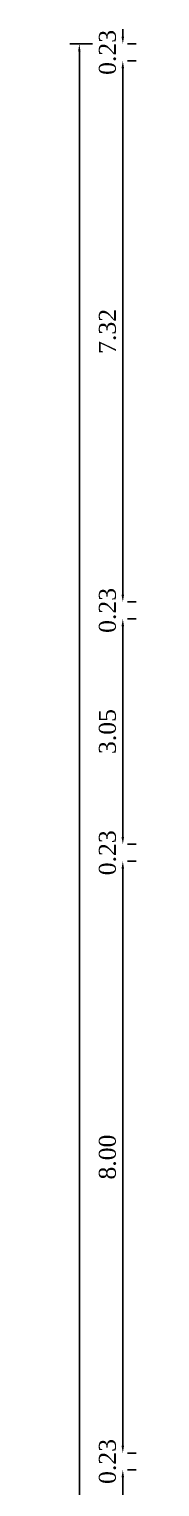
# Model space of a CAD drawing. Header units: metres. Extents: x 3616 to 3987, y 1122 to 1251.
# Drawn here: x 3782.91 to 3784.03, y 1185.67 to 1205.37 of the extents above; entities that cross this region are included whole.
import ezdxf

# ---------------------------------------------------------------- set-up
doc = ezdxf.new("R2010")
doc.units = ezdxf.units.M
doc.styles.add('ANAND', font='times.ttf')
doc.dimstyles.new('V1', dxfattribs={"dimtxt": 0.23, "dimasz": 0.1, "dimexe": 0.18, "dimexo": 0.0625, "dimgap": 0.09, "dimtad": 1, "dimzin": 0, "dimdsep": 46, "dimtxsty": 'ANAND', "dimcen": 0.09, "dimadec": 0, "dimazin": 0, "dimtfac": 1, "dimtix": 1, "dimtofl": 0, "dimtmove": 2, "dimatfit": 0, "dimfxl": 0, "dimtolj": 1, "dimtzin": 0, "dimarcsym": 0})

# ---------------------------------------------------------------- blocks, each defined once
blk = doc.blocks.new('*D61')
at = {"color": 0, "lineweight": -2}
for p, q in [((3783.853, 1177.995), (3783.853, 1185.796)), ((3783.916, 1185.896), (3784.033, 1185.896)), ((3783.936, 1177.895), (3783.673, 1177.895))]:
    blk.add_line(p, q, dxfattribs=at)
at = {"color": 0}
for points in [[(3783.836, 1185.796), (3783.87, 1185.796), (3783.853, 1185.896)], [(3783.836, 1177.995), (3783.87, 1177.995), (3783.853, 1177.895)]]:
    blk.add_solid(points, dxfattribs=at)
at = {"layer": 'Defpoints', "color": 0}
for p in [(3783.853, 1185.896), (3783.853, 1185.896), (3783.998, 1177.895)]:
    blk.add_point(p, dxfattribs=at)
at = {"color": 0, "insert": (3783.646, 1181.895), "char_height": 0.23, "attachment_point": 5, "rotation": 90, "style": 'ANAND'}
blk.add_mtext('\\A1;8.00', dxfattribs=at)
blk = doc.blocks.new('*D62')
at = {"color": 0, "lineweight": -2}
for p, q in [((3783.853, 1186.224), (3783.853, 1186.324)), ((3783.916, 1186.124), (3784.033, 1186.124)), ((3783.853, 1185.796), (3783.853, 1185.696)), ((3783.916, 1185.896), (3784.033, 1185.896))]:
    blk.add_line(p, q, dxfattribs=at)
at = {"color": 0}
for points in [[(3783.836, 1186.224), (3783.87, 1186.224), (3783.853, 1186.124)], [(3783.836, 1185.796), (3783.87, 1185.796), (3783.853, 1185.896)]]:
    blk.add_solid(points, dxfattribs=at)
at = {"layer": 'Defpoints', "color": 0}
for p in [(3783.853, 1186.124), (3783.853, 1186.124), (3783.853, 1185.896)]:
    blk.add_point(p, dxfattribs=at)
at = {"color": 0, "insert": (3783.646, 1186.01), "char_height": 0.23, "attachment_point": 5, "rotation": 90, "style": 'ANAND'}
blk.add_mtext('\\A1;0.23', dxfattribs=at)
blk = doc.blocks.new('*D63')
at = {"color": 0, "lineweight": -2}
for p, q in [((3783.916, 1194.125), (3784.033, 1194.125)), ((3783.853, 1186.224), (3783.853, 1194.025)), ((3783.916, 1186.124), (3784.033, 1186.124))]:
    blk.add_line(p, q, dxfattribs=at)
at = {"color": 0}
for points in [[(3783.836, 1194.025), (3783.87, 1194.025), (3783.853, 1194.125)], [(3783.836, 1186.224), (3783.87, 1186.224), (3783.853, 1186.124)]]:
    blk.add_solid(points, dxfattribs=at)
at = {"layer": 'Defpoints', "color": 0}
for p in [(3783.853, 1194.125), (3783.853, 1194.125), (3783.853, 1186.124)]:
    blk.add_point(p, dxfattribs=at)
at = {"color": 0, "insert": (3783.646, 1190.125), "char_height": 0.23, "attachment_point": 5, "rotation": 90, "style": 'ANAND'}
blk.add_mtext('\\A1;8.00', dxfattribs=at)
blk = doc.blocks.new('*D64')
at = {"color": 0, "lineweight": -2}
for p, q in [((3783.853, 1194.454), (3783.853, 1194.554)), ((3783.916, 1194.354), (3784.033, 1194.354)), ((3783.916, 1194.125), (3784.033, 1194.125)), ((3783.853, 1194.025), (3783.853, 1193.925))]:
    blk.add_line(p, q, dxfattribs=at)
at = {"color": 0}
for points in [[(3783.836, 1194.454), (3783.87, 1194.454), (3783.853, 1194.354)], [(3783.836, 1194.025), (3783.87, 1194.025), (3783.853, 1194.125)]]:
    blk.add_solid(points, dxfattribs=at)
at = {"layer": 'Defpoints', "color": 0}
for p in [(3783.853, 1194.354), (3783.853, 1194.354), (3783.853, 1194.125)]:
    blk.add_point(p, dxfattribs=at)
at = {"color": 0, "insert": (3783.646, 1194.239), "char_height": 0.23, "attachment_point": 5, "rotation": 90, "style": 'ANAND'}
blk.add_mtext('\\A1;0.23', dxfattribs=at)
blk = doc.blocks.new('*D65')
at = {"color": 0, "lineweight": -2}
for p, q in [((3783.853, 1194.454), (3783.853, 1197.302)), ((3783.916, 1197.402), (3784.033, 1197.402)), ((3783.916, 1194.354), (3784.033, 1194.354))]:
    blk.add_line(p, q, dxfattribs=at)
at = {"color": 0}
for points in [[(3783.836, 1197.302), (3783.87, 1197.302), (3783.853, 1197.402)], [(3783.836, 1194.454), (3783.87, 1194.454), (3783.853, 1194.354)]]:
    blk.add_solid(points, dxfattribs=at)
at = {"layer": 'Defpoints', "color": 0}
for p in [(3783.853, 1197.402), (3783.853, 1197.402), (3783.853, 1194.354)]:
    blk.add_point(p, dxfattribs=at)
at = {"color": 0, "insert": (3783.646, 1195.878), "char_height": 0.23, "attachment_point": 5, "rotation": 90, "style": 'ANAND'}
blk.add_mtext('\\A1;3.05', dxfattribs=at)
blk = doc.blocks.new('*D66')
at = {"color": 0, "lineweight": -2}
for p, q in [((3783.853, 1197.73), (3783.853, 1197.83)), ((3783.916, 1197.63), (3784.033, 1197.63)), ((3783.853, 1197.302), (3783.853, 1197.202)), ((3783.916, 1197.402), (3784.033, 1197.402))]:
    blk.add_line(p, q, dxfattribs=at)
at = {"color": 0}
for points in [[(3783.836, 1197.73), (3783.87, 1197.73), (3783.853, 1197.63)], [(3783.836, 1197.302), (3783.87, 1197.302), (3783.853, 1197.402)]]:
    blk.add_solid(points, dxfattribs=at)
at = {"layer": 'Defpoints', "color": 0}
for p in [(3783.853, 1197.63), (3783.853, 1197.63), (3783.853, 1197.402)]:
    blk.add_point(p, dxfattribs=at)
at = {"color": 0, "insert": (3783.646, 1197.516), "char_height": 0.23, "attachment_point": 5, "rotation": 90, "style": 'ANAND'}
blk.add_mtext('\\A1;0.23', dxfattribs=at)
blk = doc.blocks.new('*D67')
at = {"color": 0, "lineweight": -2}
for p, q in [((3783.916, 1204.946), (3784.033, 1204.946)), ((3783.853, 1197.73), (3783.853, 1204.846)), ((3783.916, 1197.63), (3784.033, 1197.63))]:
    blk.add_line(p, q, dxfattribs=at)
at = {"color": 0}
for points in [[(3783.836, 1204.846), (3783.87, 1204.846), (3783.853, 1204.946)], [(3783.836, 1197.73), (3783.87, 1197.73), (3783.853, 1197.63)]]:
    blk.add_solid(points, dxfattribs=at)
at = {"layer": 'Defpoints', "color": 0}
for p in [(3783.853, 1204.946), (3783.853, 1204.946), (3783.853, 1197.63)]:
    blk.add_point(p, dxfattribs=at)
at = {"color": 0, "insert": (3783.646, 1201.288), "char_height": 0.23, "attachment_point": 5, "rotation": 90, "style": 'ANAND'}
blk.add_mtext('\\A1;7.32', dxfattribs=at)
blk = doc.blocks.new('*D68')
at = {"color": 0, "lineweight": -2}
for p, q in [((3783.853, 1205.274), (3783.853, 1205.374)), ((3783.916, 1205.174), (3784.033, 1205.174)), ((3783.916, 1204.946), (3784.033, 1204.946)), ((3783.853, 1204.846), (3783.853, 1204.746))]:
    blk.add_line(p, q, dxfattribs=at)
at = {"color": 0}
for points in [[(3783.836, 1205.274), (3783.87, 1205.274), (3783.853, 1205.174)], [(3783.836, 1204.846), (3783.87, 1204.846), (3783.853, 1204.946)]]:
    blk.add_solid(points, dxfattribs=at)
at = {"layer": 'Defpoints', "color": 0}
for p in [(3783.853, 1205.174), (3783.853, 1205.174), (3783.853, 1204.946)]:
    blk.add_point(p, dxfattribs=at)
at = {"color": 0, "insert": (3783.646, 1205.06), "char_height": 0.23, "attachment_point": 5, "rotation": 90, "style": 'ANAND'}
blk.add_mtext('\\A1;0.23', dxfattribs=at)
blk = doc.blocks.new('*D69')
at = {"color": 0, "lineweight": -2}
for p, q in [((3783.133, 1205.174), (3783.444, 1205.174)), ((3783.264, 1158.716), (3783.264, 1205.074)), ((3783.133, 1158.616), (3783.444, 1158.616))]:
    blk.add_line(p, q, dxfattribs=at)
at = {"color": 0}
for points in [[(3783.247, 1205.074), (3783.28, 1205.074), (3783.264, 1205.174)], [(3783.247, 1158.716), (3783.28, 1158.716), (3783.264, 1158.616)]]:
    blk.add_solid(points, dxfattribs=at)
at = {"layer": 'Defpoints', "color": 0}
for p in [(3783.071, 1205.174), (3783.264, 1205.174), (3783.071, 1158.616)]:
    blk.add_point(p, dxfattribs=at)
at = {"color": 0, "insert": (3783.056, 1181.895), "char_height": 0.23, "attachment_point": 5, "rotation": 90, "style": 'ANAND'}
blk.add_mtext('\\A1;46.56', dxfattribs=at)

msp = doc.modelspace()

# ---------------------------------------------------------------- dimensions: what is measured, and where the dimension line sits
for base, p1, p2, picture, middle in [((3783.85303, 1205.17411, -0.0324), (3783.85303, 1204.94551, -0.0324), (3783.85303, 1205.17411, -0.0324), '*D68', (3783.64571, 1205.05981, -0.0324)), ((3783.26372, 1205.17411, -0.0324), (3783.07079, 1158.61591, -0.0324), (3783.07079, 1205.17411, -0.0324), '*D69', (3783.0564, 1181.89501, -0.0324)), ((3783.85303, 1204.94551, -0.0324), (3783.85303, 1197.63031, -0.0324), (3783.85303, 1204.94551, -0.0324), '*D67', (3783.64571, 1201.28791, -0.0324)), ((3783.85303, 1197.63031, -0.0324), (3783.85303, 1197.40171, -0.0324), (3783.85303, 1197.63031, -0.0324), '*D66', (3783.64571, 1197.51601, -0.0324)), ((3783.85303, 1197.40171, -0.0324), (3783.85303, 1194.35371, -0.0324), (3783.85303, 1197.40171, -0.0324), '*D65', (3783.64571, 1195.87771, -0.0324)), ((3783.85303, 1194.35371, -0.0324), (3783.85303, 1194.12511, -0.0324), (3783.85303, 1194.35371, -0.0324), '*D64', (3783.64571, 1194.23941, -0.0324)), ((3783.85303, 1194.12511, -0.0324), (3783.85303, 1186.12411, -0.0324), (3783.85303, 1194.12511, -0.0324), '*D63', (3783.64571, 1190.12461, -0.0324)), ((3783.85303, 1186.12411, -0.0324), (3783.85303, 1185.89551, -0.0324), (3783.85303, 1186.12411, -0.0324), '*D62', (3783.64571, 1186.00981, -0.0324)), ((3783.85303, 1185.89551, -0.0324), (3783.99804, 1177.89451, -0.0324), (3783.85303, 1185.89551, -0.0324), '*D61', (3783.64571, 1181.89501, -0.0324))]:
    dim = msp.add_linear_dim(base=base, p1=p1, p2=p2, angle=90, dimstyle='V1')
    dim.commit()
    dim.dimension.update_dxf_attribs({"geometry": picture, "text_midpoint": middle})

doc.saveas('drawing.dxf')
